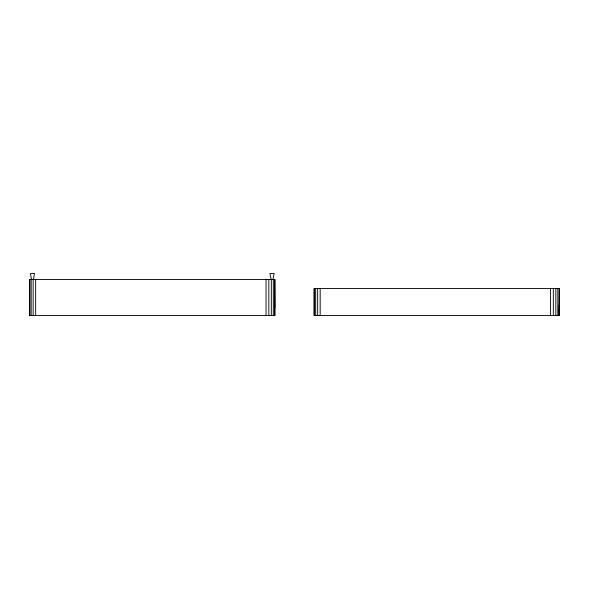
<?xml version="1.0" encoding="UTF-8"?>
<svg xmlns="http://www.w3.org/2000/svg" width="589" height="589" viewBox="0 0 589 589"><rect width="100%" height="100%" fill="white"/><g stroke="black" fill="none" stroke-linecap="round" stroke-linejoin="round"><path stroke-width="0.88" d="M33.345 279.525L34.545 273.539L30.348 273.539L31.548 279.525M272.935 279.525L274.135 273.539L269.939 273.539L271.139 279.525M558.586 312.045L559.101 309.475M559.263 304.984L559.219 315.461M559.417 315.461L313.966 315.461L313.966 288.507L559.55 288.507L559.263 315.461M559.417 295.995L559.403 315.461M559.108 288.507L559.108 315.461M557.835 288.507L557.835 315.461M555.847 288.507L555.847 315.461M553.343 288.507L553.343 315.461M550.568 288.507L550.568 315.461M320.173 288.507L320.173 315.461M317.67 288.507L317.67 315.461M315.682 288.507L315.682 315.461M314.408 288.507L314.408 315.461M274.886 307.981L274.857 279.525L29.45 279.525L29.45 315.461L275.034 315.461L274.783 279.525M274.592 279.525L274.592 315.461M273.318 279.525L273.318 315.461M271.33 279.525L271.33 315.461M268.827 279.525L268.827 315.461M266.051 279.525L266.051 315.461M35.657 279.525L35.657 315.461M33.153 279.525L33.153 315.461M31.165 279.525L31.165 315.461M29.892 279.525L29.892 315.461"/></g></svg>
